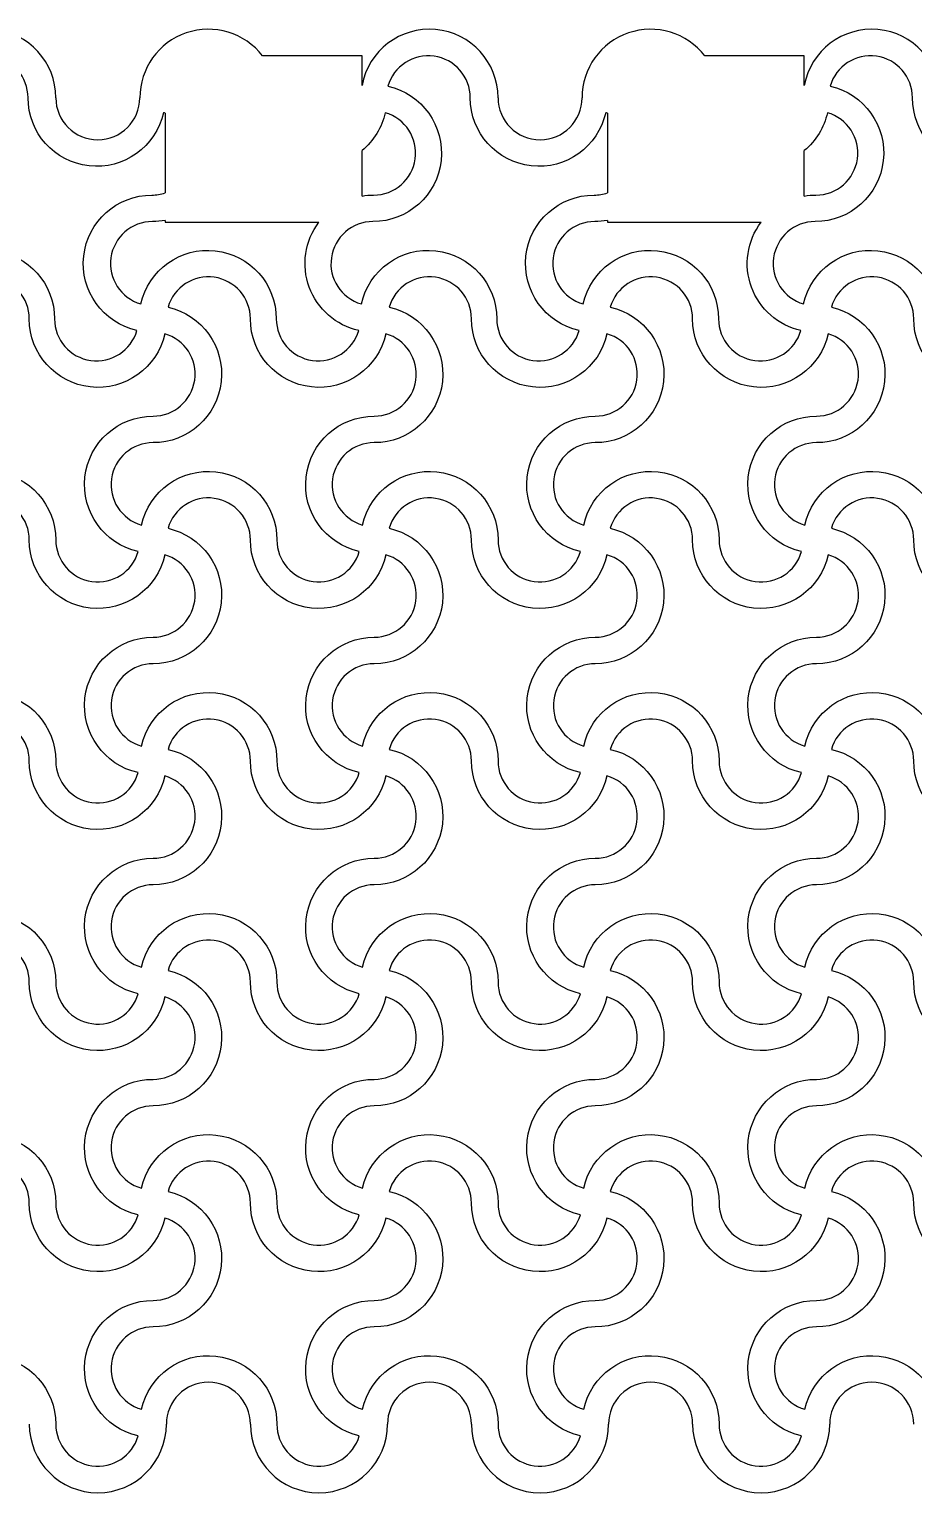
# Model space of a CAD drawing. Header units: millimetres. Extents: x 24 to 345, y 12 to 201.
# Drawn here: x 58.971 to 60.571, y 28.97 to 31.618 of the extents above; entities that cross this region are included whole.
import ezdxf

# ---------------------------------------------------------------- set-up
doc = ezdxf.new("R2010")
doc.units = ezdxf.units.MM
doc.header["$MEASUREMENT"] = 0
doc.layers.add('5th metal (rf+ground)', color=240, linetype='Continuous')

msp = doc.modelspace()

# ---------------------------------------------------------------- linework, layer by layer
at = {"layer": '5th metal (rf+ground)'}
for points in [[(59.2173, 31.46624, 0.0110756), (59.21408, 31.46724, -0.8959788), (58.96905, 31.49421, 0.8687853), (58.82002, 31.51524, -0.8959788), (58.79305, 31.27021, 0.8687853), (58.77202, 31.12118, -0.8959788), (59.01705, 31.09421, 0.8687853), (59.16608, 31.07318, -0.8959788), (59.19305, 31.31821, 0.0813528), (59.2173, 31.32218, 0.0813528)], [(59.2173, 31.46624, 0.0110756), (59.21408, 31.46724, -0.8959788), (58.96905, 31.49421, 0.8687853), (58.82002, 31.51524, -0.8959788), (58.79305, 31.27021, 0.8687853), (58.77202, 31.12118, -0.8959788), (59.01705, 31.09421, 0.8687853), (59.16608, 31.07318, -0.8959788), (59.19305, 31.31821, 0.0813528), (59.2173, 31.32218, 0.0813528)], [(59.2173, 31.46624, 0.0110756), (59.21408, 31.46724, -0.8959788), (58.96905, 31.49421, 0.8687853), (58.82002, 31.51524, -0.8959788), (58.79305, 31.27021, 0.8687853), (58.77202, 31.12118, -0.8959788), (59.01705, 31.09421, 0.8687853), (59.16608, 31.07318, -0.8959788), (59.19305, 31.31821, 0.0813528), (59.2173, 31.32218, 0.0813528)], [(59.2173, 31.46624, 0.0110756), (59.21408, 31.46724, -0.8959788), (58.96905, 31.49421, 0.8687853), (58.82002, 31.51524, -0.8959788), (58.79305, 31.27021, 0.8687853), (58.77202, 31.12118, -0.8959788), (59.01705, 31.09421, 0.8687853), (59.16608, 31.07318, -0.8959788), (59.19305, 31.31821, 0.0813528), (59.2173, 31.32218, 0.0813528)], [(60.0173, 31.46624, 0.0110756), (60.01408, 31.46724, -0.8959788), (59.76905, 31.49421, 0.8687853), (59.62002, 31.51524, -0.8959788), (59.59305, 31.27021, 0.8687853), (59.57202, 31.12118, -0.8959788), (59.81705, 31.09421, 0.8687853), (59.96608, 31.07318, -0.8959788), (59.99305, 31.31821, 0.0813528), (60.0173, 31.32218, 0.0813528)], [(60.0173, 31.46624, 0.0110756), (60.01408, 31.46724, -0.8959788), (59.76905, 31.49421, 0.8687853), (59.62002, 31.51524, -0.8959788), (59.59305, 31.27021, 0.8687853), (59.57202, 31.12118, -0.8959788), (59.81705, 31.09421, 0.8687853), (59.96608, 31.07318, -0.8959788), (59.99305, 31.31821, 0.0813528), (60.0173, 31.32218, 0.0813528)], [(60.0173, 31.46624, 0.0110756), (60.01408, 31.46724, -0.8959788), (59.76905, 31.49421, 0.8687853), (59.62002, 31.51524, -0.8959788), (59.59305, 31.27021, 0.8687853), (59.57202, 31.12118, -0.8959788), (59.81705, 31.09421, 0.8687853), (59.96608, 31.07318, -0.8959788), (59.99305, 31.31821, 0.0813528), (60.0173, 31.32218, 0.0813528)], [(60.0173, 31.46624, 0.0110756), (60.01408, 31.46724, -0.8959788), (59.76905, 31.49421, 0.8687853), (59.62002, 31.51524, -0.8959788), (59.59305, 31.27021, 0.8687853), (59.57202, 31.12118, -0.8959788), (59.81705, 31.09421, 0.8687853), (59.96608, 31.07318, -0.8959788), (59.99305, 31.31821, 0.0813528), (60.0173, 31.32218, 0.0813528)], [(60.8173, 31.46624, 0.0110756), (60.81408, 31.46724, -0.8959788), (60.56905, 31.49421, 0.8687853), (60.42002, 31.51524, -0.8959788), (60.39305, 31.27021, 0.8687853), (60.37202, 31.12118, -0.8959788), (60.61705, 31.09421, 0.8687853), (60.76608, 31.07318, -0.8959788), (60.79305, 31.31821, 0.0813528), (60.8173, 31.32218, 0.0813528)], [(60.8173, 31.46624, 0.0110756), (60.81408, 31.46724, -0.8959788), (60.56905, 31.49421, 0.8687853), (60.42002, 31.51524, -0.8959788), (60.39305, 31.27021, 0.8687853), (60.37202, 31.12118, -0.8959788), (60.61705, 31.09421, 0.8687853), (60.76608, 31.07318, -0.8959788), (60.79305, 31.31821, 0.0813528), (60.8173, 31.32218, 0.0813528)], [(60.8173, 31.46624, 0.0110756), (60.81408, 31.46724, -0.8959788), (60.56905, 31.49421, 0.8687853), (60.42002, 31.51524, -0.8959788), (60.39305, 31.27021, 0.8687853), (60.37202, 31.12118, -0.8959788), (60.61705, 31.09421, 0.8687853), (60.76608, 31.07318, -0.8959788), (60.79305, 31.31821, 0.0813528), (60.8173, 31.32218, 0.0813528)], [(60.8173, 31.46624, 0.0110756), (60.81408, 31.46724, -0.8959788), (60.56905, 31.49421, 0.8687853), (60.42002, 31.51524, -0.8959788), (60.39305, 31.27021, 0.8687853), (60.37202, 31.12118, -0.8959788), (60.61705, 31.09421, 0.8687853), (60.76608, 31.07318, -0.8959788), (60.79305, 31.31821, 0.0813528), (60.8173, 31.32218, 0.0813528)], [(59.5733, 31.31644, -0.0423178), (59.59418, 31.31821, 0.8687853), (59.61521, 31.46724, -0.1663978), (59.5733, 31.39873)], [(59.5733, 31.31644, -0.0423178), (59.59418, 31.31821, 0.8687853), (59.61521, 31.46724, -0.1663978), (59.5733, 31.39873)], [(59.5733, 31.31644, -0.0423178), (59.59418, 31.31821, 0.8687853), (59.61521, 31.46724, -0.1663978), (59.5733, 31.39873)], [(59.5733, 31.31644, -0.0423178), (59.59418, 31.31821, 0.8687853), (59.61521, 31.46724, -0.1663978), (59.5733, 31.39873)], [(60.3733, 31.31644, -0.0423178), (60.39418, 31.31821, 0.8687853), (60.41521, 31.46724, -0.1663978), (60.3733, 31.39873)], [(60.3733, 31.31644, -0.0423178), (60.39418, 31.31821, 0.8687853), (60.41521, 31.46724, -0.1663978), (60.3733, 31.39873)], [(60.3733, 31.31644, -0.0423178), (60.39418, 31.31821, 0.8687853), (60.41521, 31.46724, -0.1663978), (60.3733, 31.39873)], [(60.3733, 31.31644, -0.0423178), (60.39418, 31.31821, 0.8687853), (60.41521, 31.46724, -0.1663978), (60.3733, 31.39873)], [(59.2173, 31.27238, -0.0469274), (59.19418, 31.27021, 0.8687853), (59.17314, 31.12118, -0.8959788), (59.41818, 31.09421, 0.8687853), (59.56721, 31.07318, -0.5458606), (59.49524, 31.26896)], [(59.2173, 31.27238, -0.0469274), (59.19418, 31.27021, 0.8687853), (59.17314, 31.12118, -0.8959788), (59.41818, 31.09421, 0.8687853), (59.56721, 31.07318, -0.5458606), (59.49524, 31.26896)], [(59.2173, 31.27238, -0.0469274), (59.19418, 31.27021, 0.8687853), (59.17314, 31.12118, -0.8959788), (59.41818, 31.09421, 0.8687853), (59.56721, 31.07318, -0.5458606), (59.49524, 31.26896)], [(59.2173, 31.27238, -0.0469274), (59.19418, 31.27021, 0.8687853), (59.17314, 31.12118, -0.8959788), (59.41818, 31.09421, 0.8687853), (59.56721, 31.07318, -0.5458606), (59.49524, 31.26896)], [(60.0173, 31.27238, -0.0469274), (59.99418, 31.27021, 0.8687853), (59.97314, 31.12118, -0.8959788), (60.21818, 31.09421, 0.8687853), (60.36721, 31.07318, -0.5458606), (60.29524, 31.26896)], [(60.0173, 31.27238, -0.0469274), (59.99418, 31.27021, 0.8687853), (59.97314, 31.12118, -0.8959788), (60.21818, 31.09421, 0.8687853), (60.36721, 31.07318, -0.5458606), (60.29524, 31.26896)], [(60.0173, 31.27238, -0.0469274), (59.99418, 31.27021, 0.8687853), (59.97314, 31.12118, -0.8959788), (60.21818, 31.09421, 0.8687853), (60.36721, 31.07318, -0.5458606), (60.29524, 31.26896)], [(60.0173, 31.27238, -0.0469274), (59.99418, 31.27021, 0.8687853), (59.97314, 31.12118, -0.8959788), (60.21818, 31.09421, 0.8687853), (60.36721, 31.07318, -0.5458606), (60.29524, 31.26896)]]:
    msp.add_lwpolyline(points, format="xyb", dxfattribs=at)
for points in [[(59.5733, 31.51639), (59.5733, 31.56996), (59.39347, 31.56996)], [(59.5733, 31.51639), (59.5733, 31.56996), (59.39347, 31.56996)], [(59.5733, 31.51639), (59.5733, 31.56996), (59.39347, 31.56996)], [(59.5733, 31.51639), (59.5733, 31.56996), (59.39347, 31.56996)], [(60.3733, 31.51639), (60.3733, 31.56996), (60.19347, 31.56996)], [(60.3733, 31.51639), (60.3733, 31.56996), (60.19347, 31.56996)], [(60.3733, 31.51639), (60.3733, 31.56996), (60.19347, 31.56996)], [(60.3733, 31.51639), (60.3733, 31.56996), (60.19347, 31.56996)], [(59.2173, 31.46624), (59.2173, 31.32218)], [(59.2173, 31.46624), (59.2173, 31.32218)], [(59.2173, 31.46624), (59.2173, 31.32218)], [(59.2173, 31.46624), (59.2173, 31.32218)], [(60.0173, 31.46624), (60.0173, 31.32218)], [(60.0173, 31.46624), (60.0173, 31.32218)], [(60.0173, 31.46624), (60.0173, 31.32218)], [(60.0173, 31.46624), (60.0173, 31.32218)], [(59.5733, 31.31644), (59.5733, 31.39873)], [(59.5733, 31.31644), (59.5733, 31.39873)], [(59.5733, 31.31644), (59.5733, 31.39873)], [(59.5733, 31.31644), (59.5733, 31.39873)], [(60.3733, 31.31644), (60.3733, 31.39873)], [(60.3733, 31.31644), (60.3733, 31.39873)], [(60.3733, 31.31644), (60.3733, 31.39873)], [(60.3733, 31.31644), (60.3733, 31.39873)], [(59.2173, 31.27238), (59.2173, 31.26896), (59.49524, 31.26896)], [(59.2173, 31.27238), (59.2173, 31.26896), (59.49524, 31.26896)], [(59.2173, 31.27238), (59.2173, 31.26896), (59.49524, 31.26896)], [(59.2173, 31.27238), (59.2173, 31.26896), (59.49524, 31.26896)], [(60.0173, 31.27238), (60.0173, 31.26896), (60.29524, 31.26896)], [(60.0173, 31.27238), (60.0173, 31.26896), (60.29524, 31.26896)], [(60.0173, 31.27238), (60.0173, 31.26896), (60.29524, 31.26896)], [(60.0173, 31.27238), (60.0173, 31.26896), (60.29524, 31.26896)]]:
    msp.add_lwpolyline(points, dxfattribs=at)
for points in [[(59.21633, 31.06724, -0.8959788), (58.9713, 31.09421, 0.8687853), (58.82227, 31.11524, -0.8959788), (58.7953, 30.87021, 0.8687853), (58.77427, 30.72118, -0.8959788), (59.0193, 30.69421, 0.8687853), (59.16833, 30.67318, -0.8959788), (59.1953, 30.91821, 0.8687853)], [(59.21633, 31.06724, -0.8959788), (58.9713, 31.09421, 0.8687853), (58.82227, 31.11524, -0.8959788), (58.7953, 30.87021, 0.8687853), (58.77427, 30.72118, -0.8959788), (59.0193, 30.69421, 0.8687853), (59.16833, 30.67318, -0.8959788), (59.1953, 30.91821, 0.8687853)], [(59.21633, 31.06724, -0.8959788), (58.9713, 31.09421, 0.8687853), (58.82227, 31.11524, -0.8959788), (58.7953, 30.87021, 0.8687853), (58.77427, 30.72118, -0.8959788), (59.0193, 30.69421, 0.8687853), (59.16833, 30.67318, -0.8959788), (59.1953, 30.91821, 0.8687853)], [(59.21633, 31.06724, -0.8959788), (58.9713, 31.09421, 0.8687853), (58.82227, 31.11524, -0.8959788), (58.7953, 30.87021, 0.8687853), (58.77427, 30.72118, -0.8959788), (59.0193, 30.69421, 0.8687853), (59.16833, 30.67318, -0.8959788), (59.1953, 30.91821, 0.8687853)], [(59.61633, 31.06724, -0.8959788), (59.3713, 31.09421, 0.8687853), (59.22227, 31.11524, -0.8959788), (59.1953, 30.87021, 0.8687853), (59.17427, 30.72118, -0.8959788), (59.4193, 30.69421, 0.8687853), (59.56833, 30.67318, -0.8959788), (59.5953, 30.91821, 0.8687853)], [(59.61633, 31.06724, -0.8959788), (59.3713, 31.09421, 0.8687853), (59.22227, 31.11524, -0.8959788), (59.1953, 30.87021, 0.8687853), (59.17427, 30.72118, -0.8959788), (59.4193, 30.69421, 0.8687853), (59.56833, 30.67318, -0.8959788), (59.5953, 30.91821, 0.8687853)], [(59.61633, 31.06724, -0.8959788), (59.3713, 31.09421, 0.8687853), (59.22227, 31.11524, -0.8959788), (59.1953, 30.87021, 0.8687853), (59.17427, 30.72118, -0.8959788), (59.4193, 30.69421, 0.8687853), (59.56833, 30.67318, -0.8959788), (59.5953, 30.91821, 0.8687853)], [(59.61633, 31.06724, -0.8959788), (59.3713, 31.09421, 0.8687853), (59.22227, 31.11524, -0.8959788), (59.1953, 30.87021, 0.8687853), (59.17427, 30.72118, -0.8959788), (59.4193, 30.69421, 0.8687853), (59.56833, 30.67318, -0.8959788), (59.5953, 30.91821, 0.8687853)], [(60.01633, 31.06724, -0.8959788), (59.7713, 31.09421, 0.8687853), (59.62227, 31.11524, -0.8959788), (59.5953, 30.87021, 0.8687853), (59.57427, 30.72118, -0.8959788), (59.8193, 30.69421, 0.8687853), (59.96833, 30.67318, -0.8959788), (59.9953, 30.91821, 0.8687853)], [(60.01633, 31.06724, -0.8959788), (59.7713, 31.09421, 0.8687853), (59.62227, 31.11524, -0.8959788), (59.5953, 30.87021, 0.8687853), (59.57427, 30.72118, -0.8959788), (59.8193, 30.69421, 0.8687853), (59.96833, 30.67318, -0.8959788), (59.9953, 30.91821, 0.8687853)], [(60.01633, 31.06724, -0.8959788), (59.7713, 31.09421, 0.8687853), (59.62227, 31.11524, -0.8959788), (59.5953, 30.87021, 0.8687853), (59.57427, 30.72118, -0.8959788), (59.8193, 30.69421, 0.8687853), (59.96833, 30.67318, -0.8959788), (59.9953, 30.91821, 0.8687853)], [(60.01633, 31.06724, -0.8959788), (59.7713, 31.09421, 0.8687853), (59.62227, 31.11524, -0.8959788), (59.5953, 30.87021, 0.8687853), (59.57427, 30.72118, -0.8959788), (59.8193, 30.69421, 0.8687853), (59.96833, 30.67318, -0.8959788), (59.9953, 30.91821, 0.8687853)], [(60.41633, 31.06724, -0.8959788), (60.1713, 31.09421, 0.8687853), (60.02227, 31.11524, -0.8959788), (59.9953, 30.87021, 0.8687853), (59.97427, 30.72118, -0.8959788), (60.2193, 30.69421, 0.8687853), (60.36833, 30.67318, -0.8959788), (60.3953, 30.91821, 0.8687853)], [(60.41633, 31.06724, -0.8959788), (60.1713, 31.09421, 0.8687853), (60.02227, 31.11524, -0.8959788), (59.9953, 30.87021, 0.8687853), (59.97427, 30.72118, -0.8959788), (60.2193, 30.69421, 0.8687853), (60.36833, 30.67318, -0.8959788), (60.3953, 30.91821, 0.8687853)], [(60.41633, 31.06724, -0.8959788), (60.1713, 31.09421, 0.8687853), (60.02227, 31.11524, -0.8959788), (59.9953, 30.87021, 0.8687853), (59.97427, 30.72118, -0.8959788), (60.2193, 30.69421, 0.8687853), (60.36833, 30.67318, -0.8959788), (60.3953, 30.91821, 0.8687853)], [(60.41633, 31.06724, -0.8959788), (60.1713, 31.09421, 0.8687853), (60.02227, 31.11524, -0.8959788), (59.9953, 30.87021, 0.8687853), (59.97427, 30.72118, -0.8959788), (60.2193, 30.69421, 0.8687853), (60.36833, 30.67318, -0.8959788), (60.3953, 30.91821, 0.8687853)], [(60.81633, 31.06724, -0.8959788), (60.5713, 31.09421, 0.8687853), (60.42227, 31.11524, -0.8959788), (60.3953, 30.87021, 0.8687853), (60.37427, 30.72118, -0.8959788), (60.6193, 30.69421, 0.8687853), (60.76833, 30.67318, -0.8959788), (60.7953, 30.91821, 0.8687853)], [(60.81633, 31.06724, -0.8959788), (60.5713, 31.09421, 0.8687853), (60.42227, 31.11524, -0.8959788), (60.3953, 30.87021, 0.8687853), (60.37427, 30.72118, -0.8959788), (60.6193, 30.69421, 0.8687853), (60.76833, 30.67318, -0.8959788), (60.7953, 30.91821, 0.8687853)], [(60.81633, 31.06724, -0.8959788), (60.5713, 31.09421, 0.8687853), (60.42227, 31.11524, -0.8959788), (60.3953, 30.87021, 0.8687853), (60.37427, 30.72118, -0.8959788), (60.6193, 30.69421, 0.8687853), (60.76833, 30.67318, -0.8959788), (60.7953, 30.91821, 0.8687853)], [(60.81633, 31.06724, -0.8959788), (60.5713, 31.09421, 0.8687853), (60.42227, 31.11524, -0.8959788), (60.3953, 30.87021, 0.8687853), (60.37427, 30.72118, -0.8959788), (60.6193, 30.69421, 0.8687853), (60.76833, 30.67318, -0.8959788), (60.7953, 30.91821, 0.8687853)], [(59.21633, 30.66724, -0.8959788), (58.9713, 30.69421, 0.8687853), (58.82227, 30.71524, -0.8959788), (58.7953, 30.47021, 0.8687853), (58.77427, 30.32118, -0.8959788), (59.0193, 30.29421, 0.8687853), (59.16833, 30.27318, -0.8959788), (59.1953, 30.51821, 0.8687853)], [(59.21633, 30.66724, -0.8959788), (58.9713, 30.69421, 0.8687853), (58.82227, 30.71524, -0.8959788), (58.7953, 30.47021, 0.8687853), (58.77427, 30.32118, -0.8959788), (59.0193, 30.29421, 0.8687853), (59.16833, 30.27318, -0.8959788), (59.1953, 30.51821, 0.8687853)], [(59.21633, 30.66724, -0.8959788), (58.9713, 30.69421, 0.8687853), (58.82227, 30.71524, -0.8959788), (58.7953, 30.47021, 0.8687853), (58.77427, 30.32118, -0.8959788), (59.0193, 30.29421, 0.8687853), (59.16833, 30.27318, -0.8959788), (59.1953, 30.51821, 0.8687853)], [(59.21633, 30.66724, -0.8959788), (58.9713, 30.69421, 0.8687853), (58.82227, 30.71524, -0.8959788), (58.7953, 30.47021, 0.8687853), (58.77427, 30.32118, -0.8959788), (59.0193, 30.29421, 0.8687853), (59.16833, 30.27318, -0.8959788), (59.1953, 30.51821, 0.8687853)], [(59.61633, 30.66724, -0.8959788), (59.3713, 30.69421, 0.8687853), (59.22227, 30.71524, -0.8959788), (59.1953, 30.47021, 0.8687853), (59.17427, 30.32118, -0.8959788), (59.4193, 30.29421, 0.8687853), (59.56833, 30.27318, -0.8959788), (59.5953, 30.51821, 0.8687853)], [(59.61633, 30.66724, -0.8959788), (59.3713, 30.69421, 0.8687853), (59.22227, 30.71524, -0.8959788), (59.1953, 30.47021, 0.8687853), (59.17427, 30.32118, -0.8959788), (59.4193, 30.29421, 0.8687853), (59.56833, 30.27318, -0.8959788), (59.5953, 30.51821, 0.8687853)], [(59.61633, 30.66724, -0.8959788), (59.3713, 30.69421, 0.8687853), (59.22227, 30.71524, -0.8959788), (59.1953, 30.47021, 0.8687853), (59.17427, 30.32118, -0.8959788), (59.4193, 30.29421, 0.8687853), (59.56833, 30.27318, -0.8959788), (59.5953, 30.51821, 0.8687853)], [(59.61633, 30.66724, -0.8959788), (59.3713, 30.69421, 0.8687853), (59.22227, 30.71524, -0.8959788), (59.1953, 30.47021, 0.8687853), (59.17427, 30.32118, -0.8959788), (59.4193, 30.29421, 0.8687853), (59.56833, 30.27318, -0.8959788), (59.5953, 30.51821, 0.8687853)], [(60.01633, 30.66724, -0.8959788), (59.7713, 30.69421, 0.8687853), (59.62227, 30.71524, -0.8959788), (59.5953, 30.47021, 0.8687853), (59.57427, 30.32118, -0.8959788), (59.8193, 30.29421, 0.8687853), (59.96833, 30.27318, -0.8959788), (59.9953, 30.51821, 0.8687853)], [(60.01633, 30.66724, -0.8959788), (59.7713, 30.69421, 0.8687853), (59.62227, 30.71524, -0.8959788), (59.5953, 30.47021, 0.8687853), (59.57427, 30.32118, -0.8959788), (59.8193, 30.29421, 0.8687853), (59.96833, 30.27318, -0.8959788), (59.9953, 30.51821, 0.8687853)], [(60.01633, 30.66724, -0.8959788), (59.7713, 30.69421, 0.8687853), (59.62227, 30.71524, -0.8959788), (59.5953, 30.47021, 0.8687853), (59.57427, 30.32118, -0.8959788), (59.8193, 30.29421, 0.8687853), (59.96833, 30.27318, -0.8959788), (59.9953, 30.51821, 0.8687853)], [(60.01633, 30.66724, -0.8959788), (59.7713, 30.69421, 0.8687853), (59.62227, 30.71524, -0.8959788), (59.5953, 30.47021, 0.8687853), (59.57427, 30.32118, -0.8959788), (59.8193, 30.29421, 0.8687853), (59.96833, 30.27318, -0.8959788), (59.9953, 30.51821, 0.8687853)], [(60.41633, 30.66724, -0.8959788), (60.1713, 30.69421, 0.8687853), (60.02227, 30.71524, -0.8959788), (59.9953, 30.47021, 0.8687853), (59.97427, 30.32118, -0.8959788), (60.2193, 30.29421, 0.8687853), (60.36833, 30.27318, -0.8959788), (60.3953, 30.51821, 0.8687853)], [(60.41633, 30.66724, -0.8959788), (60.1713, 30.69421, 0.8687853), (60.02227, 30.71524, -0.8959788), (59.9953, 30.47021, 0.8687853), (59.97427, 30.32118, -0.8959788), (60.2193, 30.29421, 0.8687853), (60.36833, 30.27318, -0.8959788), (60.3953, 30.51821, 0.8687853)], [(60.41633, 30.66724, -0.8959788), (60.1713, 30.69421, 0.8687853), (60.02227, 30.71524, -0.8959788), (59.9953, 30.47021, 0.8687853), (59.97427, 30.32118, -0.8959788), (60.2193, 30.29421, 0.8687853), (60.36833, 30.27318, -0.8959788), (60.3953, 30.51821, 0.8687853)], [(60.41633, 30.66724, -0.8959788), (60.1713, 30.69421, 0.8687853), (60.02227, 30.71524, -0.8959788), (59.9953, 30.47021, 0.8687853), (59.97427, 30.32118, -0.8959788), (60.2193, 30.29421, 0.8687853), (60.36833, 30.27318, -0.8959788), (60.3953, 30.51821, 0.8687853)], [(60.81633, 30.66724, -0.8959788), (60.5713, 30.69421, 0.8687853), (60.42227, 30.71524, -0.8959788), (60.3953, 30.47021, 0.8687853), (60.37427, 30.32118, -0.8959788), (60.6193, 30.29421, 0.8687853), (60.76833, 30.27318, -0.8959788), (60.7953, 30.51821, 0.8687853)], [(60.81633, 30.66724, -0.8959788), (60.5713, 30.69421, 0.8687853), (60.42227, 30.71524, -0.8959788), (60.3953, 30.47021, 0.8687853), (60.37427, 30.32118, -0.8959788), (60.6193, 30.29421, 0.8687853), (60.76833, 30.27318, -0.8959788), (60.7953, 30.51821, 0.8687853)], [(60.81633, 30.66724, -0.8959788), (60.5713, 30.69421, 0.8687853), (60.42227, 30.71524, -0.8959788), (60.3953, 30.47021, 0.8687853), (60.37427, 30.32118, -0.8959788), (60.6193, 30.29421, 0.8687853), (60.76833, 30.27318, -0.8959788), (60.7953, 30.51821, 0.8687853)], [(60.81633, 30.66724, -0.8959788), (60.5713, 30.69421, 0.8687853), (60.42227, 30.71524, -0.8959788), (60.3953, 30.47021, 0.8687853), (60.37427, 30.32118, -0.8959788), (60.6193, 30.29421, 0.8687853), (60.76833, 30.27318, -0.8959788), (60.7953, 30.51821, 0.8687853)], [(59.21633, 30.26724, -0.8959788), (58.9713, 30.29421, 0.8687853), (58.82227, 30.31524, -0.8959788), (58.7953, 30.07021, 0.8687853), (58.77427, 29.92118, -0.8959788), (59.0193, 29.89421, 0.8687853), (59.16833, 29.87318, -0.8959788), (59.1953, 30.11821, 0.8687853)], [(59.21633, 30.26724, -0.8959788), (58.9713, 30.29421, 0.8687853), (58.82227, 30.31524, -0.8959788), (58.7953, 30.07021, 0.8687853), (58.77427, 29.92118, -0.8959788), (59.0193, 29.89421, 0.8687853), (59.16833, 29.87318, -0.8959788), (59.1953, 30.11821, 0.8687853)], [(59.21633, 30.26724, -0.8959788), (58.9713, 30.29421, 0.8687853), (58.82227, 30.31524, -0.8959788), (58.7953, 30.07021, 0.8687853), (58.77427, 29.92118, -0.8959788), (59.0193, 29.89421, 0.8687853), (59.16833, 29.87318, -0.8959788), (59.1953, 30.11821, 0.8687853)], [(59.21633, 30.26724, -0.8959788), (58.9713, 30.29421, 0.8687853), (58.82227, 30.31524, -0.8959788), (58.7953, 30.07021, 0.8687853), (58.77427, 29.92118, -0.8959788), (59.0193, 29.89421, 0.8687853), (59.16833, 29.87318, -0.8959788), (59.1953, 30.11821, 0.8687853)], [(59.61633, 30.26724, -0.8959788), (59.3713, 30.29421, 0.8687853), (59.22227, 30.31524, -0.8959788), (59.1953, 30.07021, 0.8687853), (59.17427, 29.92118, -0.8959788), (59.4193, 29.89421, 0.8687853), (59.56833, 29.87318, -0.8959788), (59.5953, 30.11821, 0.8687853)], [(59.61633, 30.26724, -0.8959788), (59.3713, 30.29421, 0.8687853), (59.22227, 30.31524, -0.8959788), (59.1953, 30.07021, 0.8687853), (59.17427, 29.92118, -0.8959788), (59.4193, 29.89421, 0.8687853), (59.56833, 29.87318, -0.8959788), (59.5953, 30.11821, 0.8687853)], [(59.61633, 30.26724, -0.8959788), (59.3713, 30.29421, 0.8687853), (59.22227, 30.31524, -0.8959788), (59.1953, 30.07021, 0.8687853), (59.17427, 29.92118, -0.8959788), (59.4193, 29.89421, 0.8687853), (59.56833, 29.87318, -0.8959788), (59.5953, 30.11821, 0.8687853)], [(59.61633, 30.26724, -0.8959788), (59.3713, 30.29421, 0.8687853), (59.22227, 30.31524, -0.8959788), (59.1953, 30.07021, 0.8687853), (59.17427, 29.92118, -0.8959788), (59.4193, 29.89421, 0.8687853), (59.56833, 29.87318, -0.8959788), (59.5953, 30.11821, 0.8687853)], [(60.01633, 30.26724, -0.8959788), (59.7713, 30.29421, 0.8687853), (59.62227, 30.31524, -0.8959788), (59.5953, 30.07021, 0.8687853), (59.57427, 29.92118, -0.8959788), (59.8193, 29.89421, 0.8687853), (59.96833, 29.87318, -0.8959788), (59.9953, 30.11821, 0.8687853)], [(60.01633, 30.26724, -0.8959788), (59.7713, 30.29421, 0.8687853), (59.62227, 30.31524, -0.8959788), (59.5953, 30.07021, 0.8687853), (59.57427, 29.92118, -0.8959788), (59.8193, 29.89421, 0.8687853), (59.96833, 29.87318, -0.8959788), (59.9953, 30.11821, 0.8687853)], [(60.01633, 30.26724, -0.8959788), (59.7713, 30.29421, 0.8687853), (59.62227, 30.31524, -0.8959788), (59.5953, 30.07021, 0.8687853), (59.57427, 29.92118, -0.8959788), (59.8193, 29.89421, 0.8687853), (59.96833, 29.87318, -0.8959788), (59.9953, 30.11821, 0.8687853)], [(60.01633, 30.26724, -0.8959788), (59.7713, 30.29421, 0.8687853), (59.62227, 30.31524, -0.8959788), (59.5953, 30.07021, 0.8687853), (59.57427, 29.92118, -0.8959788), (59.8193, 29.89421, 0.8687853), (59.96833, 29.87318, -0.8959788), (59.9953, 30.11821, 0.8687853)], [(60.41633, 30.26724, -0.8959788), (60.1713, 30.29421, 0.8687853), (60.02227, 30.31524, -0.8959788), (59.9953, 30.07021, 0.8687853), (59.97427, 29.92118, -0.8959788), (60.2193, 29.89421, 0.8687853), (60.36833, 29.87318, -0.8959788), (60.3953, 30.11821, 0.8687853)], [(60.41633, 30.26724, -0.8959788), (60.1713, 30.29421, 0.8687853), (60.02227, 30.31524, -0.8959788), (59.9953, 30.07021, 0.8687853), (59.97427, 29.92118, -0.8959788), (60.2193, 29.89421, 0.8687853), (60.36833, 29.87318, -0.8959788), (60.3953, 30.11821, 0.8687853)], [(60.41633, 30.26724, -0.8959788), (60.1713, 30.29421, 0.8687853), (60.02227, 30.31524, -0.8959788), (59.9953, 30.07021, 0.8687853), (59.97427, 29.92118, -0.8959788), (60.2193, 29.89421, 0.8687853), (60.36833, 29.87318, -0.8959788), (60.3953, 30.11821, 0.8687853)], [(60.41633, 30.26724, -0.8959788), (60.1713, 30.29421, 0.8687853), (60.02227, 30.31524, -0.8959788), (59.9953, 30.07021, 0.8687853), (59.97427, 29.92118, -0.8959788), (60.2193, 29.89421, 0.8687853), (60.36833, 29.87318, -0.8959788), (60.3953, 30.11821, 0.8687853)], [(60.81633, 30.26724, -0.8959788), (60.5713, 30.29421, 0.8687853), (60.42227, 30.31524, -0.8959788), (60.3953, 30.07021, 0.8687853), (60.37427, 29.92118, -0.8959788), (60.6193, 29.89421, 0.8687853), (60.76833, 29.87318, -0.8959788), (60.7953, 30.11821, 0.8687853)], [(60.81633, 30.26724, -0.8959788), (60.5713, 30.29421, 0.8687853), (60.42227, 30.31524, -0.8959788), (60.3953, 30.07021, 0.8687853), (60.37427, 29.92118, -0.8959788), (60.6193, 29.89421, 0.8687853), (60.76833, 29.87318, -0.8959788), (60.7953, 30.11821, 0.8687853)], [(60.81633, 30.26724, -0.8959788), (60.5713, 30.29421, 0.8687853), (60.42227, 30.31524, -0.8959788), (60.3953, 30.07021, 0.8687853), (60.37427, 29.92118, -0.8959788), (60.6193, 29.89421, 0.8687853), (60.76833, 29.87318, -0.8959788), (60.7953, 30.11821, 0.8687853)], [(60.81633, 30.26724, -0.8959788), (60.5713, 30.29421, 0.8687853), (60.42227, 30.31524, -0.8959788), (60.3953, 30.07021, 0.8687853), (60.37427, 29.92118, -0.8959788), (60.6193, 29.89421, 0.8687853), (60.76833, 29.87318, -0.8959788), (60.7953, 30.11821, 0.8687853)], [(59.21633, 29.86724, -0.8959788), (58.9713, 29.89421, 0.8687853), (58.82227, 29.91524, -0.8959788), (58.7953, 29.67021, 0.8687853), (58.77427, 29.52118, -0.8959788), (59.0193, 29.49421, 0.8687853), (59.16833, 29.47318, -0.8959788), (59.1953, 29.71821, 0.8687853)], [(59.21633, 29.86724, -0.8959788), (58.9713, 29.89421, 0.8687853), (58.82227, 29.91524, -0.8959788), (58.7953, 29.67021, 0.8687853), (58.77427, 29.52118, -0.8959788), (59.0193, 29.49421, 0.8687853), (59.16833, 29.47318, -0.8959788), (59.1953, 29.71821, 0.8687853)], [(59.21633, 29.86724, -0.8959788), (58.9713, 29.89421, 0.8687853), (58.82227, 29.91524, -0.8959788), (58.7953, 29.67021, 0.8687853), (58.77427, 29.52118, -0.8959788), (59.0193, 29.49421, 0.8687853), (59.16833, 29.47318, -0.8959788), (59.1953, 29.71821, 0.8687853)], [(59.21633, 29.86724, -0.8959788), (58.9713, 29.89421, 0.8687853), (58.82227, 29.91524, -0.8959788), (58.7953, 29.67021, 0.8687853), (58.77427, 29.52118, -0.8959788), (59.0193, 29.49421, 0.8687853), (59.16833, 29.47318, -0.8959788), (59.1953, 29.71821, 0.8687853)], [(59.61633, 29.86724, -0.8959788), (59.3713, 29.89421, 0.8687853), (59.22227, 29.91524, -0.8959788), (59.1953, 29.67021, 0.8687853), (59.17427, 29.52118, -0.8959788), (59.4193, 29.49421, 0.8687853), (59.56833, 29.47318, -0.8959788), (59.5953, 29.71821, 0.8687853)], [(59.61633, 29.86724, -0.8959788), (59.3713, 29.89421, 0.8687853), (59.22227, 29.91524, -0.8959788), (59.1953, 29.67021, 0.8687853), (59.17427, 29.52118, -0.8959788), (59.4193, 29.49421, 0.8687853), (59.56833, 29.47318, -0.8959788), (59.5953, 29.71821, 0.8687853)], [(59.61633, 29.86724, -0.8959788), (59.3713, 29.89421, 0.8687853), (59.22227, 29.91524, -0.8959788), (59.1953, 29.67021, 0.8687853), (59.17427, 29.52118, -0.8959788), (59.4193, 29.49421, 0.8687853), (59.56833, 29.47318, -0.8959788), (59.5953, 29.71821, 0.8687853)], [(59.61633, 29.86724, -0.8959788), (59.3713, 29.89421, 0.8687853), (59.22227, 29.91524, -0.8959788), (59.1953, 29.67021, 0.8687853), (59.17427, 29.52118, -0.8959788), (59.4193, 29.49421, 0.8687853), (59.56833, 29.47318, -0.8959788), (59.5953, 29.71821, 0.8687853)], [(60.01633, 29.86724, -0.8959788), (59.7713, 29.89421, 0.8687853), (59.62227, 29.91524, -0.8959788), (59.5953, 29.67021, 0.8687853), (59.57427, 29.52118, -0.8959788), (59.8193, 29.49421, 0.8687853), (59.96833, 29.47318, -0.8959788), (59.9953, 29.71821, 0.8687853)], [(60.01633, 29.86724, -0.8959788), (59.7713, 29.89421, 0.8687853), (59.62227, 29.91524, -0.8959788), (59.5953, 29.67021, 0.8687853), (59.57427, 29.52118, -0.8959788), (59.8193, 29.49421, 0.8687853), (59.96833, 29.47318, -0.8959788), (59.9953, 29.71821, 0.8687853)], [(60.01633, 29.86724, -0.8959788), (59.7713, 29.89421, 0.8687853), (59.62227, 29.91524, -0.8959788), (59.5953, 29.67021, 0.8687853), (59.57427, 29.52118, -0.8959788), (59.8193, 29.49421, 0.8687853), (59.96833, 29.47318, -0.8959788), (59.9953, 29.71821, 0.8687853)], [(60.01633, 29.86724, -0.8959788), (59.7713, 29.89421, 0.8687853), (59.62227, 29.91524, -0.8959788), (59.5953, 29.67021, 0.8687853), (59.57427, 29.52118, -0.8959788), (59.8193, 29.49421, 0.8687853), (59.96833, 29.47318, -0.8959788), (59.9953, 29.71821, 0.8687853)], [(60.41633, 29.86724, -0.8959788), (60.1713, 29.89421, 0.8687853), (60.02227, 29.91524, -0.8959788), (59.9953, 29.67021, 0.8687853), (59.97427, 29.52118, -0.8959788), (60.2193, 29.49421, 0.8687853), (60.36833, 29.47318, -0.8959788), (60.3953, 29.71821, 0.8687853)], [(60.41633, 29.86724, -0.8959788), (60.1713, 29.89421, 0.8687853), (60.02227, 29.91524, -0.8959788), (59.9953, 29.67021, 0.8687853), (59.97427, 29.52118, -0.8959788), (60.2193, 29.49421, 0.8687853), (60.36833, 29.47318, -0.8959788), (60.3953, 29.71821, 0.8687853)], [(60.41633, 29.86724, -0.8959788), (60.1713, 29.89421, 0.8687853), (60.02227, 29.91524, -0.8959788), (59.9953, 29.67021, 0.8687853), (59.97427, 29.52118, -0.8959788), (60.2193, 29.49421, 0.8687853), (60.36833, 29.47318, -0.8959788), (60.3953, 29.71821, 0.8687853)], [(60.41633, 29.86724, -0.8959788), (60.1713, 29.89421, 0.8687853), (60.02227, 29.91524, -0.8959788), (59.9953, 29.67021, 0.8687853), (59.97427, 29.52118, -0.8959788), (60.2193, 29.49421, 0.8687853), (60.36833, 29.47318, -0.8959788), (60.3953, 29.71821, 0.8687853)], [(60.81633, 29.86724, -0.8959788), (60.5713, 29.89421, 0.8687853), (60.42227, 29.91524, -0.8959788), (60.3953, 29.67021, 0.8687853), (60.37427, 29.52118, -0.8959788), (60.6193, 29.49421, 0.8687853), (60.76833, 29.47318, -0.8959788), (60.7953, 29.71821, 0.8687853)], [(60.81633, 29.86724, -0.8959788), (60.5713, 29.89421, 0.8687853), (60.42227, 29.91524, -0.8959788), (60.3953, 29.67021, 0.8687853), (60.37427, 29.52118, -0.8959788), (60.6193, 29.49421, 0.8687853), (60.76833, 29.47318, -0.8959788), (60.7953, 29.71821, 0.8687853)], [(60.81633, 29.86724, -0.8959788), (60.5713, 29.89421, 0.8687853), (60.42227, 29.91524, -0.8959788), (60.3953, 29.67021, 0.8687853), (60.37427, 29.52118, -0.8959788), (60.6193, 29.49421, 0.8687853), (60.76833, 29.47318, -0.8959788), (60.7953, 29.71821, 0.8687853)], [(60.81633, 29.86724, -0.8959788), (60.5713, 29.89421, 0.8687853), (60.42227, 29.91524, -0.8959788), (60.3953, 29.67021, 0.8687853), (60.37427, 29.52118, -0.8959788), (60.6193, 29.49421, 0.8687853), (60.76833, 29.47318, -0.8959788), (60.7953, 29.71821, 0.8687853)], [(59.21633, 29.46724, -0.8959788), (58.9713, 29.49421, 0.8687853), (58.82227, 29.51524, -0.8959788), (58.7953, 29.27021, 0.8687853), (58.77427, 29.12118, -0.8959788), (59.0193, 29.09421, 0.8687853), (59.16833, 29.07318, -0.8959788), (59.1953, 29.31821, 0.8687853)], [(59.21633, 29.46724, -0.8959788), (58.9713, 29.49421, 0.8687853), (58.82227, 29.51524, -0.8959788), (58.7953, 29.27021, 0.8687853), (58.77427, 29.12118, -0.8959788), (59.0193, 29.09421, 0.8687853), (59.16833, 29.07318, -0.8959788), (59.1953, 29.31821, 0.8687853)], [(59.21633, 29.46724, -0.8959788), (58.9713, 29.49421, 0.8687853), (58.82227, 29.51524, -0.8959788), (58.7953, 29.27021, 0.8687853), (58.77427, 29.12118, -0.8959788), (59.0193, 29.09421, 0.8687853), (59.16833, 29.07318, -0.8959788), (59.1953, 29.31821, 0.8687853)], [(59.21633, 29.46724, -0.8959788), (58.9713, 29.49421, 0.8687853), (58.82227, 29.51524, -0.8959788), (58.7953, 29.27021, 0.8687853), (58.77427, 29.12118, -0.8959788), (59.0193, 29.09421, 0.8687853), (59.16833, 29.07318, -0.8959788), (59.1953, 29.31821, 0.8687853)], [(59.61633, 29.46724, -0.8959788), (59.3713, 29.49421, 0.8687853), (59.22227, 29.51524, -0.8959788), (59.1953, 29.27021, 0.8687853), (59.17427, 29.12118, -0.8959788), (59.4193, 29.09421, 0.8687853), (59.56833, 29.07318, -0.8959788), (59.5953, 29.31821, 0.8687853)], [(59.61633, 29.46724, -0.8959788), (59.3713, 29.49421, 0.8687853), (59.22227, 29.51524, -0.8959788), (59.1953, 29.27021, 0.8687853), (59.17427, 29.12118, -0.8959788), (59.4193, 29.09421, 0.8687853), (59.56833, 29.07318, -0.8959788), (59.5953, 29.31821, 0.8687853)], [(59.61633, 29.46724, -0.8959788), (59.3713, 29.49421, 0.8687853), (59.22227, 29.51524, -0.8959788), (59.1953, 29.27021, 0.8687853), (59.17427, 29.12118, -0.8959788), (59.4193, 29.09421, 0.8687853), (59.56833, 29.07318, -0.8959788), (59.5953, 29.31821, 0.8687853)], [(59.61633, 29.46724, -0.8959788), (59.3713, 29.49421, 0.8687853), (59.22227, 29.51524, -0.8959788), (59.1953, 29.27021, 0.8687853), (59.17427, 29.12118, -0.8959788), (59.4193, 29.09421, 0.8687853), (59.56833, 29.07318, -0.8959788), (59.5953, 29.31821, 0.8687853)], [(60.01633, 29.46724, -0.8959788), (59.7713, 29.49421, 0.8687853), (59.62227, 29.51524, -0.8959788), (59.5953, 29.27021, 0.8687853), (59.57427, 29.12118, -0.8959788), (59.8193, 29.09421, 0.8687853), (59.96833, 29.07318, -0.8959788), (59.9953, 29.31821, 0.8687853)], [(60.01633, 29.46724, -0.8959788), (59.7713, 29.49421, 0.8687853), (59.62227, 29.51524, -0.8959788), (59.5953, 29.27021, 0.8687853), (59.57427, 29.12118, -0.8959788), (59.8193, 29.09421, 0.8687853), (59.96833, 29.07318, -0.8959788), (59.9953, 29.31821, 0.8687853)], [(60.01633, 29.46724, -0.8959788), (59.7713, 29.49421, 0.8687853), (59.62227, 29.51524, -0.8959788), (59.5953, 29.27021, 0.8687853), (59.57427, 29.12118, -0.8959788), (59.8193, 29.09421, 0.8687853), (59.96833, 29.07318, -0.8959788), (59.9953, 29.31821, 0.8687853)], [(60.01633, 29.46724, -0.8959788), (59.7713, 29.49421, 0.8687853), (59.62227, 29.51524, -0.8959788), (59.5953, 29.27021, 0.8687853), (59.57427, 29.12118, -0.8959788), (59.8193, 29.09421, 0.8687853), (59.96833, 29.07318, -0.8959788), (59.9953, 29.31821, 0.8687853)], [(60.41633, 29.46724, -0.8959788), (60.1713, 29.49421, 0.8687853), (60.02227, 29.51524, -0.8959788), (59.9953, 29.27021, 0.8687853), (59.97427, 29.12118, -0.8959788), (60.2193, 29.09421, 0.8687853), (60.36833, 29.07318, -0.8959788), (60.3953, 29.31821, 0.8687853)], [(60.41633, 29.46724, -0.8959788), (60.1713, 29.49421, 0.8687853), (60.02227, 29.51524, -0.8959788), (59.9953, 29.27021, 0.8687853), (59.97427, 29.12118, -0.8959788), (60.2193, 29.09421, 0.8687853), (60.36833, 29.07318, -0.8959788), (60.3953, 29.31821, 0.8687853)], [(60.41633, 29.46724, -0.8959788), (60.1713, 29.49421, 0.8687853), (60.02227, 29.51524, -0.8959788), (59.9953, 29.27021, 0.8687853), (59.97427, 29.12118, -0.8959788), (60.2193, 29.09421, 0.8687853), (60.36833, 29.07318, -0.8959788), (60.3953, 29.31821, 0.8687853)], [(60.41633, 29.46724, -0.8959788), (60.1713, 29.49421, 0.8687853), (60.02227, 29.51524, -0.8959788), (59.9953, 29.27021, 0.8687853), (59.97427, 29.12118, -0.8959788), (60.2193, 29.09421, 0.8687853), (60.36833, 29.07318, -0.8959788), (60.3953, 29.31821, 0.8687853)], [(60.81633, 29.46724, -0.8959788), (60.5713, 29.49421, 0.8687853), (60.42227, 29.51524, -0.8959788), (60.3953, 29.27021, 0.8687853), (60.37427, 29.12118, -0.8959788), (60.6193, 29.09421, 0.8687853), (60.76833, 29.07318, -0.8959788), (60.7953, 29.31821, 0.8687853)], [(60.81633, 29.46724, -0.8959788), (60.5713, 29.49421, 0.8687853), (60.42227, 29.51524, -0.8959788), (60.3953, 29.27021, 0.8687853), (60.37427, 29.12118, -0.8959788), (60.6193, 29.09421, 0.8687853), (60.76833, 29.07318, -0.8959788), (60.7953, 29.31821, 0.8687853)], [(60.81633, 29.46724, -0.8959788), (60.5713, 29.49421, 0.8687853), (60.42227, 29.51524, -0.8959788), (60.3953, 29.27021, 0.8687853), (60.37427, 29.12118, -0.8959788), (60.6193, 29.09421, 0.8687853), (60.76833, 29.07318, -0.8959788), (60.7953, 29.31821, 0.8687853)], [(60.81633, 29.46724, -0.8959788), (60.5713, 29.49421, 0.8687853), (60.42227, 29.51524, -0.8959788), (60.3953, 29.27021, 0.8687853), (60.37427, 29.12118, -0.8959788), (60.6193, 29.09421, 0.8687853), (60.76833, 29.07318, -0.8959788), (60.7953, 29.31821, 0.8687853)]]:
    msp.add_lwpolyline(points, format="xyb", close=True, dxfattribs=at)
for centre, radius, start, end in [((58.8953, 31.49421), 0.124, 0, 169.69549), ((58.8953, 31.49421), 0.124, 0, 169.69549), ((58.8953, 31.49421), 0.124, 0, 169.69549), ((58.8953, 31.49421), 0.124, 0, 169.69549), ((59.2953, 31.49421), 0.124, 37.65625, 180), ((59.2953, 31.49421), 0.124, 37.65625, 180), ((59.2953, 31.49421), 0.124, 37.65625, 180), ((59.2953, 31.49421), 0.124, 37.65625, 180), ((59.6953, 31.49421), 0.124, 0, 169.69549), ((59.6953, 31.49421), 0.124, 0, 169.69549), ((59.6953, 31.49421), 0.124, 0, 169.69549), ((59.6953, 31.49421), 0.124, 0, 169.69549), ((60.0953, 31.49421), 0.124, 37.65625, 180), ((60.0953, 31.49421), 0.124, 37.65625, 180), ((60.0953, 31.49421), 0.124, 37.65625, 180), ((60.0953, 31.49421), 0.124, 37.65625, 180), ((60.4953, 31.49421), 0.124, 0, 169.69549), ((60.4953, 31.49421), 0.124, 0, 169.69549), ((60.4953, 31.49421), 0.124, 0, 169.69549), ((60.4953, 31.49421), 0.124, 0, 169.69549), ((59.0953, 31.49421), 0.076, 180, 0), ((59.0953, 31.49421), 0.076, 180, 0), ((59.0953, 31.49421), 0.076, 180, 0), ((59.0953, 31.49421), 0.076, 180, 0), ((59.8953, 31.49421), 0.076, 180, 0), ((59.8953, 31.49421), 0.076, 180, 0), ((59.8953, 31.49421), 0.076, 180, 0), ((59.8953, 31.49421), 0.076, 180, 0), ((59.2953, 29.09421), 0.076, 0, 180), ((59.2953, 29.09421), 0.076, 0, 180), ((59.2953, 29.09421), 0.076, 0, 180), ((59.2953, 29.09421), 0.076, 0, 180), ((59.6953, 29.09421), 0.076, 0, 180), ((59.6953, 29.09421), 0.076, 0, 180), ((59.6953, 29.09421), 0.076, 0, 180), ((59.6953, 29.09421), 0.076, 0, 180), ((60.0953, 29.09421), 0.076, 0, 180), ((60.0953, 29.09421), 0.076, 0, 180), ((60.0953, 29.09421), 0.076, 0, 180), ((60.0953, 29.09421), 0.076, 0, 180), ((60.4953, 29.09421), 0.076, 0, 180), ((60.4953, 29.09421), 0.076, 0, 180), ((60.4953, 29.09421), 0.076, 0, 180), ((60.4953, 29.09421), 0.076, 0, 180), ((59.0953, 29.09421), 0.124, 180, 0), ((59.0953, 29.09421), 0.124, 180, 0), ((59.0953, 29.09421), 0.124, 180, 0), ((59.0953, 29.09421), 0.124, 180, 0), ((59.4953, 29.09421), 0.124, 180, 360), ((59.4953, 29.09421), 0.124, 180, 360), ((59.4953, 29.09421), 0.124, 180, 360), ((59.4953, 29.09421), 0.124, 180, 360), ((59.8953, 29.09421), 0.124, 180, 0), ((59.8953, 29.09421), 0.124, 180, 0), ((59.8953, 29.09421), 0.124, 180, 0), ((59.8953, 29.09421), 0.124, 180, 0), ((60.2953, 29.09421), 0.124, 180, 0), ((60.2953, 29.09421), 0.124, 180, 0), ((60.2953, 29.09421), 0.124, 180, 0), ((60.2953, 29.09421), 0.124, 180, 0)]:
    msp.add_arc(centre, radius, start, end, dxfattribs=at)

doc.saveas('drawing.dxf')
